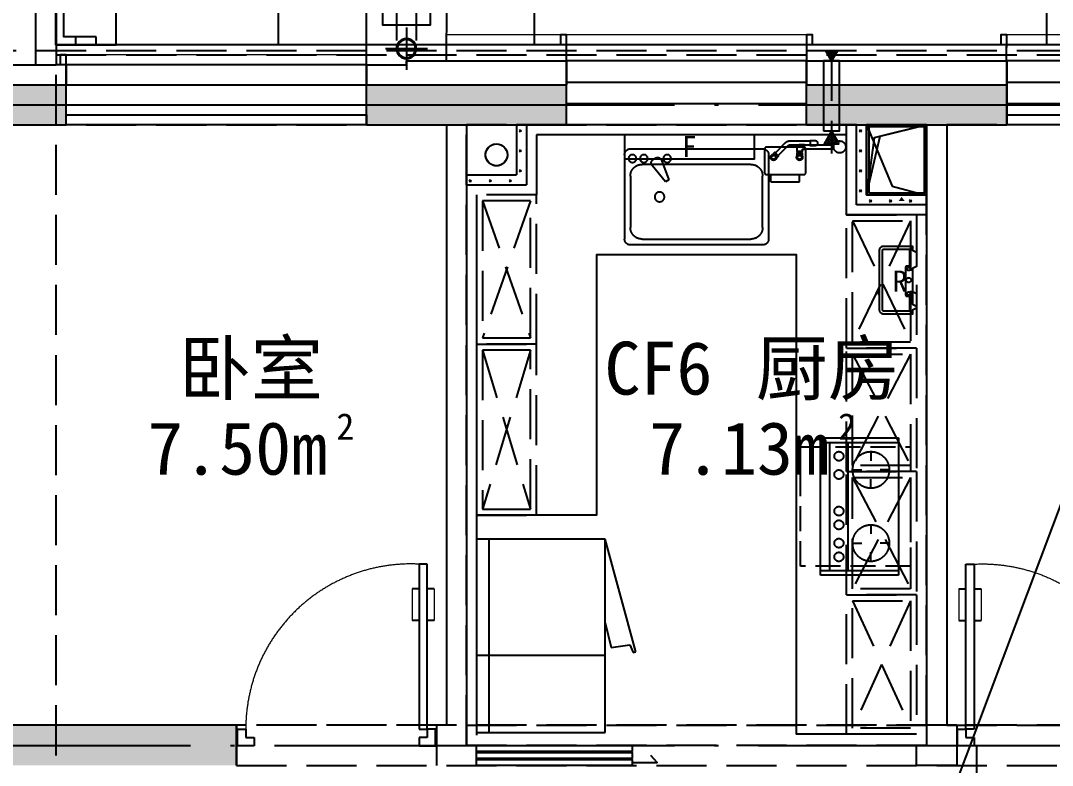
# Model space of a CAD drawing. Extents: x -46233 to 84150, y 109350 to 390860.
# Drawn here: x 20474 to 25631, y 126200 to 129920 of the extents above; entities that cross this region are included whole.
import ezdxf
from ezdxf.xclip import XClip

# ---------------------------------------------------------------- set-up
doc = ezdxf.new("R2010")
doc.units = 0
doc.header["$LTSCALE"] = 1000
doc.header["$MEASUREMENT"] = 0
doc.header["$XCLIPFRAME"] = 0
for name, pattern in [('120-CF-3.1x2.3$0$DASH', [0.35, 0.25, -0.1]), ('120-墙体$0$120-墙体$0$DASH', [0.35, 0.25, -0.1]), ('120-墙体$0$DASH', [0.35, 0.25, -0.1]), ('3#-轴线$1$DOTE', [2.42, 2, -0.2, 0.02, -0.2]), ('DASH', [0.35, 0.25, -0.1])]:
    doc.linetypes.add(name, pattern=pattern)
doc.layers.get('Defpoints').update_dxf_attribs({"color": 4, "linetype": 'DASH'})
for name, color, linetype in [('120-CF-3.1x2.3$0$A-FLOR-SPCL', 225, 'Continuous'), ('120-J-MC$0$A-DOOR', 51, 'Continuous'), ('120-J-MC$0$A-FLOR-HRAL', 71, 'Continuous'), ('120-J-MC$0$A-WALL-CONC', 9, 'Continuous'), ('120-J-MC$0$A-WALL-INSL', 241, 'Continuous'), ('120-墙体$0$110-墙体$0$A-FLOR-UNDR', 177, 'Continuous'), ('120-墙体$0$110-墙体$0$A-FURN-MOVE', 47, 'Continuous'), ('120-墙体$0$120-墙体$0$A-COLU-CONC-HATC', 204, 'Continuous'), ('120-墙体$0$120-墙体$0$A-DOOR', 51, 'Continuous'), ('120-墙体$0$120-墙体$0$A-FURN-MOVE', 47, '120-墙体$0$120-墙体$0$DASH'), ('120-墙体$0$120-墙体$0$A-WALL-BLOK', 131, 'Continuous'), ('120-墙体$0$120-墙体$0$A-WALL-CONC', 9, 'Continuous'), ('120-墙体$0$120-墙体$0$A-WALL-INSL', 241, 'Continuous'), ('120-墙体$0$A-COLU-CONC-HATC', 204, 'Continuous'), ('120-墙体$0$A-FLOR-HRAL', 71, 'Continuous'), ('120-墙体$0$A-FLOR-SPCL', 225, 'Continuous'), ('120-墙体$0$A-FLOR-UNDR', 177, 'Continuous'), ('120-墙体$0$A-WALL-STUD', 133, 'Continuous'), ('120-墙体$0$FF-固定家具(吊柜不落地、到顶)', 30, 'Continuous'), ('120-文字-首$0$A-ANNO-TEXT', 7, 'Continuous'), ('125-北侧门头$0$125-北侧门头$0$A-00-HX-113-wall-01Y$0$HRAL', 31, 'Continuous'), ('125-北侧门头$0$125-北侧门头$0$A-DRAN-SYMB', 243, 'Continuous'), ('125-北侧门头$0$125-北侧门头$0$A-FLOR-UNDR', 177, 'Continuous'), ('125-北侧门头$0$125-北侧门头$0$造甲村-建筑200户型底图$0$A-FURN', 8, 'Continuous'), ('125-核心筒-首层南入$0$A-WALL-INSL', 241, 'Continuous'), ('3#-轴线$1$A-ANNO-DOTE', 10, '3#-轴线$1$DOTE'), ('3#楼首层线脚$0$A-00-HX-113-wall-01Y$0$HRAL', 31, 'Continuous'), ('A-ANNO-NOTE', 3, 'Continuous'), ('A-DRAN-SYMB', 243, 'Continuous'), ('铺装$0$$0$绿化轮廓', 67, 'Continuous')]:
    doc.layers.add(name, color=color, linetype=linetype)
doc.layers.add('120-墙体$0$A-DOOR', color=51, linetype='Continuous', plot=False)
doc.layers.add('3#楼首层线脚$0$A-00-15-4#-PM-TF$0$00-装饰-看', color=46, linetype='Continuous', lineweight=5)
doc.styles.add('120-CF-3.1x2.3$0$地上图例$0$厨、卫01$0$08.60厨卫$0$Standard', font='simhei.ttf')
doc.styles.add('120-文字-首$0$Standard', font='')
doc.styles.get('120-文字-首$0$Standard').set_extended_font_data('SimSun')
pattern_1 = [(45, (16.99, 14.34), (-50, 50), [16, -54.7107]), (135, (128.304, 14.34), (-50, -50), [16, -54.7107])]

# ---------------------------------------------------------------- blocks, each defined once
blk = doc.blocks.new('120-J-MC$0$$TCHSYS$WIN2D')
for p, q in [((-0.5, 0.5), (0.5, 0.5)), ((-0.5, 0.5), (-0.5, -0.5)), ((0.5, 0.5), (0.5, -0.5)), ((0.5, 0.1667), (-0.5, 0.1667)), ((0.5, -0.1667), (-0.5, -0.1667)), ((-0.5, -0.5), (0.5, -0.5))]:
    blk.add_line(p, q)
blk = doc.blocks.new('120-J-MC')
at = {"layer": '120-J-MC$0$A-FLOR-HRAL'}
blk.add_lwpolyline([(-2500, -50), (-700, -50), (-700, -100), (-2500, -100)], close=True, dxfattribs=at)
at = {"layer": '120-J-MC$0$A-WALL-CONC'}
blk.add_line((-2500, -100), (-2500, 100), dxfattribs=at)
at = {"layer": '120-J-MC$0$A-WALL-INSL'}
for points in [[(-5700, 100), (-5700, 200), (-5500, 200), (-5500, 220), (-4700, 220), (-4700, 100)], [(-3500, 100), (-3500, 220), (-2500, 220), (-2500, 100)], [(-7200, 100), (-7200, 200), (-7250, 200)]]:
    blk.add_lwpolyline(points, dxfattribs=at)
at = {"layer": '120-J-MC$0$A-DOOR', "xscale": -1800, "yscale": -320, "zscale": 320}
blk.add_blockref('120-J-MC$0$$TCHSYS$WIN2D', (-1600, 60), dxfattribs=at)
blk = doc.blocks.new('120-J-MC-首层')
at = {"layer": 'Defpoints'}
blk.add_lwpolyline([(-6150, -10950), (-7250, -10950), (-7250, 250), (750, 250), (750, -12150), (-6150, -12150)], close=True, dxfattribs=at)
ref = blk.add_blockref('120-J-MC', (0, 0))
XClip(ref).set_block_clipping_path([(-6170.8192622978, -10950), (-7249.9951632023, -10950), (-7249.9951632023, 250), (750, 250), (750, -12150), (-6170.8192622978, -12150)])
blk = doc.blocks.new('*U147')
at = {"layer": '120-墙体$0$110-墙体$0$A-FLOR-UNDR'}
blk.add_line((0, 40.8), (280.7, 40.8), dxfattribs=at)
at = {"layer": '120-墙体$0$110-墙体$0$A-FURN-MOVE'}
blk.add_lwpolyline([(0, 390.8), (127.1, 84), (290, 40.8)], dxfattribs=at)
blk.add_lwpolyline([(10.6, 51.3), (290, 51.3), (290, 380.8), (10.6, 380.8)], close=True, dxfattribs=at)
blk.add_lwpolyline([(175, 30.8, 0, 30, 0), (175, 10, 30, 30, 0)], format="xyseb", dxfattribs=at)
at = {"layer": '120-墙体$0$FF-固定家具(吊柜不落地、到顶)'}
blk.add_lwpolyline([(0, 390.8), (300, 390.8), (300, 40.8), (0, 40.8)], close=True, dxfattribs=at)
blk = doc.blocks.new('120-CF-3.1x2.3$0$jyr5')
at = {"layer": '120-CF-3.1x2.3$0$A-FLOR-SPCL'}
for p, q in [((745622.7, 32900.4), (745622.7, 33049.9)), ((745642.7, 32900.4), (745642.7, 33049.9)), ((745603.7, 32932.4), (745603.7, 32831.3)), ((745623.7, 32932.4), (745623.7, 32831.3)), ((745662.2, 32887.9), (745655.2, 32887.9)), ((745662.2, 32867.9), (745655.2, 32867.9)), ((745806.7, 32877.9), (745770.7, 32877.9)), ((745806.7, 32733.9), (745806.7, 32877.9)), ((745615.4, 32803.1), (745661.7, 32756.8)), ((745629.5, 32817.2), (745675.9, 32770.9)), ((745806.7, 32733.9), (745770.7, 32733.9))]:
    blk.add_line(p, q, dxfattribs=at)
for points in [[(745600.7, 32954.9, -1), (745626.7, 32954.9), (745626.7, 32932.4), (745600.7, 32932.4)], [(745655.2, 32864.9), (745639.7, 32864.9, -0.414214), (745619.7, 32884.9), (745619.7, 32900.4), (745645.7, 32900.4), (745645.7, 32890.9), (745655.2, 32890.9)], [(745770.7, 32712.9), (745770.7, 32898.9, 0.414214), (745760.7, 32908.9), (745643.7, 32908.9, 0.414214), (745633.7, 32898.9), (745633.7, 32712.9, 0.414214), (745643.7, 32702.9), (745760.7, 32702.9, 0.414214)], [(745684.7, 32890.9, -1), (745684.7, 32864.9), (745662.2, 32864.9), (745662.2, 32890.9)], [(745693.9, 32757.1, -1), (745675.5, 32738.7), (745659.6, 32754.6), (745678, 32773)]]:
    blk.add_lwpolyline(points, format="xyb", close=True, dxfattribs=at)
for centre, radius in [((745632.7, 33078.2), 30), ((745684.7, 32877.9), 15), ((745684.7, 32877.9), 10), ((745684.7, 32747.9), 15), ((745684.7, 32747.9), 10)]:
    blk.add_circle(centre, radius, dxfattribs=at)
for radius in [40, 20]:
    blk.add_arc((745643.7, 32831.3), radius, 180, 225, dxfattribs=at)
blk = doc.blocks.new('120-CF-3.1x2.3$0$分集水器')
at = {"layer": '120-CF-3.1x2.3$0$A-FLOR-SPCL'}
blk.add_lwpolyline([(650, 120), (0, 120), (0, 0), (650, 0)], close=True, dxfattribs=at)
at = {"layer": '120-CF-3.1x2.3$0$A-FLOR-SPCL', "style": '120-CF-3.1x2.3$0$地上图例$0$厨、卫01$0$08.60厨卫$0$Standard'}
blk.add_text('F', height=105.1, dxfattribs=at).set_placement((288.5, 8.9))
blk = doc.blocks.new('120-CF-3.1x2.3$0$A$C7214d1e0')
at = {"layer": '120-CF-3.1x2.3$0$A-FLOR-SPCL'}
for p, q in [((966.4, 797), (0, 797)), ((0, 797), (0, 153.5)), ((384.4, 153.5), (384.4, 797)), ((966.4, 153.5), (966.4, 797)), ((0, 732.8), (384.4, 732.8)), ((384.4, 732.8), (966.4, 732.8)), ((0, 153.5), (966.4, 153.5)), ((403.6, 0), (966.4, 153.5)), ((547.8, 153.5), (425.8, 123.9)), ((425.8, 123.9), (437.9, 30.8)), ((437.9, 30.8), (399.8, 14.3)), ((399.8, 14.3), (403.6, 0))]:
    blk.add_line(p, q, dxfattribs=at)
blk = doc.blocks.new('120-CF-3.1x2.3$0$建-1-2#楼提资底图$0$A-HXD-X1-F1$0$大单盆')
for p, q in [((34861.3, 15124.9), (34861.3, 14703.2)), ((35552.1, 15154.1), (34890.4, 15154.1)), ((35581.3, 15124.9), (35581.3, 14703.2)), ((34949.5, 15076.4), (35493.8, 15076.4)), ((35396.5, 15098.1), (35359.7, 14999.7)), ((35376.5, 14990), (35443.3, 15071.1)), ((35424.4, 15108.1), (35438, 15100.3)), ((34891.2, 14761.5), (34891.2, 15018.1)), ((35552.1, 15018.1), (35552.1, 14761.5)), ((35359.7, 14999.7), (35376.5, 14990)), ((35493.8, 14703.2), (34949.5, 14703.2)), ((34890.4, 14674.1), (35552.1, 14674.1))]:
    blk.add_line(p, q)
for centre, radius in [((35368.1, 15105.5), 19.4), ((35484.7, 15105.5), 19.4), ((35541.7, 15105.5), 19.4), ((35406.1, 14914), 24.3)]:
    blk.add_circle(centre, radius)
for centre, radius, start, end in [((34890.4, 15124.9), 29.1, 90, 180), ((35414.7, 15091.3), 19.4, 60, 159.4623), ((35552.1, 15124.9), 29.1, 0, 90), ((34949.5, 15018.1), 58.3, 90, 180), ((35428.3, 15083.5), 19.4, 320.5377, 60), ((35493.8, 15018.1), 58.3, 0, 90), ((34949.5, 14761.5), 58.3, 180, 270), ((35493.8, 14761.5), 58.3, 270, 0), ((34890.4, 14703.2), 29.1, 180, 270), ((35552.1, 14703.2), 29.1, 270, 0)]:
    blk.add_arc(centre, radius, start, end)
blk = doc.blocks.new('120-CF-3.1x2.3$0$88')
for p, q in [((-662.94, 388.62), (22.86, 388.62)), ((-662.94, 0), (-662.94, 388.62)), ((-640.08, 0), (-640.08, 388.62)), ((0, 0), (0, 388.62)), ((22.86, 388.62), (22.86, 0)), ((-502.92, 342.9), (-502.92, 297.18)), ((-137.16, 342.9), (-137.16, 297.18)), ((-594.36, 251.46), (-548.64, 251.46)), ((-411.48, 251.46), (-457.2, 251.46)), ((-228.6, 251.46), (-182.88, 251.46)), ((-45.72, 251.46), (-91.44, 251.46)), ((-502.92, 160.02), (-502.92, 205.74)), ((-137.16, 160.02), (-137.16, 205.74)), ((0, 137.16), (-640.08, 137.16)), ((22.86, 0), (-662.94, 0)), ((0, 45.72), (-640.08, 45.72))]:
    blk.add_line(p, q)
for centre, radius in [((-502.92, 251.46), 91.44), ((-137.16, 251.46), 91.44), ((-571.5, 91.44), 22.86), ((-480.06, 91.44), 22.86), ((-297.18, 91.44), 22.86), ((-228.6, 91.44), 22.86), ((-137.16, 91.44), 22.86), ((-68.58, 91.44), 22.86)]:
    blk.add_circle(centre, radius)
blk = doc.blocks.new('120-CF-3.1x2.3$0$XU-125-SF$0$$0$XU-(115-120)H(2)$0$A-Kitchen-Water heater-340x190')
at = {"layer": '120-CF-3.1x2.3$0$A-FLOR-SPCL'}
for p, q in [((47.3, -187), (47.3, -185)), ((77.3, -185), (77.3, -187))]:
    blk.add_line(p, q, dxfattribs=at)
for points in [[(57.8, -20), (67.8, 0), (140.8, 0), (150.8, -20), (170.8, -20), (170.8, -165, -0.414214), (150.8, -185), (-149.2, -185, -0.414214), (-169.2, -165), (-169.2, -20), (-149.2, -20), (-139.2, 0), (-66.2, 0), (-56.2, -20)], [(-64.2, -55), (75.8, -55, 0.414214), (80.8, -50), (80.8, -40, -0.414214), (85.8, -35), (155.8, -35), (155.8, -165, -0.414214), (150.8, -170), (-149.2, -170, -0.414214), (-154.2, -165), (-154.2, -35), (-74.2, -35, -0.414214), (-69.2, -40), (-69.2, -50, 0.414214)]]:
    blk.add_lwpolyline(points, format="xyb", close=True, dxfattribs=at)
blk.add_lwpolyline([(57.8, -20), (120.8, -20), (130.8, 0)], dxfattribs=at)
blk.add_lwpolyline([(64.8, -185), (64.8, -199, -0.414214), (63.8, -200), (60.8, -200, -0.414214), (59.8, -199), (59.8, -185)], format="xyb", dxfattribs=at)
for centre, radius in [((-54.2, -40), 8), ((0.8, -40), 12), ((67.8, -40), 8)]:
    blk.add_circle(centre, radius, dxfattribs=at)
for centre, start, end in [((60.9, -171.1), 229.4531, 266.9441), ((63.7, -171.1), 273.0559, 310.5469)]:
    blk.add_arc(centre, 20.9, start, end, dxfattribs=at)
at = {"layer": '120-CF-3.1x2.3$0$A-FLOR-SPCL', "style": '120-CF-3.1x2.3$0$地上图例$0$厨、卫01$0$08.60厨卫$0$Standard'}
blk.add_text('R', height=105.1, rotation=90, dxfattribs=at).set_placement((58.4, -119.4))
blk = doc.blocks.new('120-CF-3.1x2.3')
at = {"layer": '120-CF-3.1x2.3$0$A-FLOR-SPCL'}
for p, q in [((-400, -50), (-1950, -50)), ((-1950, -50), (-1950, -350)), ((-400, -450), (-400, -50)), ((-2250, -350), (-2250, -3050))]:
    blk.add_line(p, q, dxfattribs=at)
at = {"layer": '120-CF-3.1x2.3$0$A-FLOR-SPCL', "linetype": '120-CF-3.1x2.3$0$DASH'}
blk.add_line((-1950, -350), (-2250, -350), dxfattribs=at)
for points in [[(-1950, -350), (-2250, -350), (-2250, -1095), (-1950, -1095)], [(-1980, -380), (-2220, -380), (-2220, -1065), (-1980, -1065)], [(-400, -450), (-50, -450), (-50, -1115.9), (-400, -1115.9)], [(-370, -480), (-80, -480), (-80, -1085.9), (-370, -1085.9)], [(-1950, -1095), (-2250, -1095), (-2250, -1950), (-1950, -1950)], [(-1980, -1125), (-2220, -1125), (-2220, -1920), (-1980, -1920)], [(-400, -1115.9), (-50, -1115.9), (-50, -1731.8), (-400, -1731.8)], [(-370, -1145.9), (-80, -1145.9), (-80, -1701.8), (-370, -1701.8)], [(-400, -1731.8), (-50, -1731.8), (-50, -2347.7), (-400, -2347.7)], [(-370, -1761.8), (-80, -1761.8), (-80, -2317.7), (-370, -2317.7)], [(-400, -2347.7), (-50, -2347.7), (-50, -3045), (-400, -3045)], [(-370, -2377.7), (-80, -2377.7), (-80, -3015), (-370, -3015)]]:
    blk.add_lwpolyline(points, close=True, dxfattribs=at)
for points in [[(-2220, -380), (-1980, -1065)], [(-1980, -380), (-2220, -1065)], [(-80, -480), (-370, -1085.9)], [(-370, -480), (-80, -1085.9)], [(-2220, -1125), (-1980, -1920)], [(-1980, -1125), (-2220, -1920)], [(-80, -1145.9), (-370, -1701.8)], [(-370, -1145.9), (-80, -1701.8)], [(-80, -1761.8), (-370, -2317.7)], [(-370, -1761.8), (-80, -2317.7)], [(-80, -2377.7), (-370, -3015)], [(-370, -2377.7), (-80, -3015)]]:
    blk.add_lwpolyline(points, dxfattribs=at)
at = {"layer": '120-CF-3.1x2.3$0$A-FLOR-SPCL'}
blk.add_lwpolyline([(-50, -3045), (-650, -3045), (-650, -650), (-1650, -650), (-1650, -1950), (-2250, -1950)], dxfattribs=at)
at = {"layer": '120-CF-3.1x2.3$0$A-FLOR-SPCL', "linetype": '120-CF-3.1x2.3$0$DASH', "ltscale": 0.5}
blk.add_lwpolyline([(-80, -1609.5), (-80, -2204.5), (-630, -2204.5), (-630, -1609.5)], close=True, dxfattribs=at)
at = {"layer": 'Defpoints'}
blk.add_lwpolyline([(-2300, 0), (0, 0), (0, -3100), (-2300, -3100)], close=True, dxfattribs=at)
blk.add_blockref('120-CF-3.1x2.3$0$分集水器', (-1510, -170))
at = {"layer": '120-CF-3.1x2.3$0$A-FLOR-SPCL'}
for name, p, rotation in [('120-CF-3.1x2.3$0$jyr5', (-33512.8, 745522.2), 270), ('120-CF-3.1x2.3$0$XU-125-SF$0$$0$XU-(115-120)H(2)$0$A-Kitchen-Water heater-340x190', (-50, -774.8), 270), ('120-CF-3.1x2.3$0$88', (-530, -2227), 270), ('120-CF-3.1x2.3$0$A$C7214d1e0', (-1453, -3036.4), 90)]:
    blk.add_blockref(name, p, dxfattribs=dict(at, rotation=rotation))
at = {"layer": '120-CF-3.1x2.3$0$A-FLOR-SPCL', "extrusion": (0, 0, -1), "zscale": -1}
blk.add_blockref('120-CF-3.1x2.3$0$建-1-2#楼提资底图$0$A-HXD-X1-F1$0$大单盆', (-34071.3, -15274.1), dxfattribs=at)
blk = doc.blocks.new('120-墙体$0$A$C738E77EC')
at = {"layer": '120-墙体$0$A-DOOR'}
for points in [[(-777.5, 70), (0, 70), (0, 100), (-777.5, 100)], [(-777.5, 35), (0, 35), (0, 65), (-777.5, 65)], [(-777.5, 0), (0, 0), (0, 30), (-777.5, 30)]]:
    blk.add_lwpolyline(points, close=True, dxfattribs=at)
blk.add_lwpolyline([(-777.5, 15), (-902.5, 15), (-871.9, 50)], dxfattribs=at)
blk = doc.blocks.new('120-墙体$0$A$C58701B68')
at = {"layer": '120-墙体$0$A-FLOR-SPCL'}
h = blk.add_hatch(dxfattribs=at)
h.set_pattern_fill('ANSI37', color=256, scale=75, angle=180, style=0)
h.set_pattern_definition([(225, (-1337723.929, -290666.487), (6.629126075, -6.62912607), []), (315, (-1337723.929, -290666.487), (6.62912607, 6.629126075), [])])
h.paths.add_polyline_path([(37.5, 415), (0, 350), (-37.5, 415)])
h = blk.add_hatch(dxfattribs=at)
h.set_pattern_fill('ANSI37', color=256, scale=75, angle=180, style=0)
h.set_pattern_definition([(225, (-1337723.929, -290791.149), (6.629126075, -6.62912607), []), (315, (-1337723.929, -290791.149), (6.62912607, 6.629126075), [])])
h.paths.add_polyline_path([(37.5, -65), (0, 0), (-37.5, -65)])
at = {"layer": '120-墙体$0$A-FLOR-SPCL', "linetype": '120-墙体$0$DASH'}
blk.add_line((0, 498.1), (0, -112.5), dxfattribs=at)
at = {"layer": '120-墙体$0$A-FLOR-SPCL'}
for points in [[(37.5, 415), (0, 350), (-37.5, 415)], [(-40, 0), (40, 0), (40, 350), (-40, 350)], [(37.5, -65), (0, 0), (-37.5, -65)]]:
    blk.add_lwpolyline(points, close=True, dxfattribs=at)
blk = doc.blocks.new('120-墙体$0$120-墙体$0$$TCHSYS$WIN2D')
for p, q in [((-0.5, 0.5), (0.5, 0.5)), ((-0.5, 0.5), (-0.5, -0.5)), ((0.5, 0.5), (0.5, -0.5)), ((0.5, 0.1667), (-0.5, 0.1667)), ((0.5, -0.1667), (-0.5, -0.1667)), ((-0.5, -0.5), (0.5, -0.5))]:
    blk.add_line(p, q)
blk = doc.blocks.new('120-墙体$0$120-墙体$0$$DorLib2D$00000009')
for p, q in [((0.4129, 0.9053), (0.4129, 0.0807)), ((0.4541, 0.9053), (0.4129, 0.9053)), ((0.4541, 0.0807), (0.4541, 0.9053)), ((0.4129, 0.7822), (0.378, 0.7822)), ((0.489, 0.7822), (0.4541, 0.7822)), ((0.4129, 0.6235), (0.378, 0.6235)), ((0.489, 0.6235), (0.4541, 0.6235)), ((-0.4941, 0.0807), (-0.4529, 0.0807)), ((-0.4941, -0.0018), (-0.4941, 0.0807)), ((-0.4529, 0.0807), (-0.4529, 0.0395)), ((0.4129, 0.0807), (0.4541, 0.0807)), ((0.4953, 0.0807), (0.4541, 0.0807)), ((0.4541, 0.0807), (0.4541, 0.0395)), ((0.4953, -0.0018), (0.4953, 0.0807)), ((-0.4529, 0.0395), (-0.4117, 0.0395)), ((-0.4117, 0.0395), (-0.4117, -0.0018)), ((0.4541, 0.0395), (0.4129, 0.0395)), ((0.4129, 0.0395), (0.4129, -0.0018)), ((-0.4941, -0.0018), (-0.4941, -0.0018)), ((-0.4117, -0.0018), (-0.4941, -0.0018)), ((0.4129, -0.0018), (0.4953, -0.0018)), ((0.4953, -0.0018), (0.4953, -0.0018))]:
    blk.add_line(p, q)
at = {"lineweight": 13}
for p, q in [((0.378, 0.7822), (0.378, 0.6235)), ((0.489, 0.7822), (0.489, 0.6235))]:
    blk.add_line(p, q, dxfattribs=at)
blk.add_arc((0.3716, 0.0817), 0.8246, 87.134, 180.0717, dxfattribs=at)
blk = doc.blocks.new('120-墙体')
at = {"layer": '120-墙体$0$120-墙体$0$A-COLU-CONC-HATC'}
for points in [[(-7800, 100), (-7800, -100), (-7200, -100), (-7200, 100)], [(-5700, 100), (-5700, -100), (-5250, -100), (-5250, 100)], [(-5250, 100), (-5250, -100), (-4700, -100), (-4700, 100)], [(-3500, 100), (-3500, -100), (-2850, -100), (-2850, 100)], [(-2850, 100), (-2850, -100), (-2500, -100), (-2500, 100)], [(-6950, -3300), (-6950, -3100), (-7800, -3100), (-7800, -3300)], [(-6950, -3300), (-6350, -3300), (-6350, -3100), (-6950, -3100)]]:
    blk.add_hatch(color=256, dxfattribs=at).paths.add_polyline_path(points)
at = {"layer": '120-墙体$0$A-COLU-CONC-HATC'}
h = blk.add_hatch(dxfattribs=at)
h.set_pattern_fill('石膏板', color=256, scale=20, style=0)
h.set_pattern_definition(pattern_1)
h.paths.add_polyline_path([(-4950, -100), (-4950, -350), (-4900, -400), (-4900, -100)])
h = blk.add_hatch(dxfattribs=at)
h.set_pattern_fill('石膏板', color=256, scale=20, style=0)
h.set_pattern_definition(pattern_1)
h.paths.add_polyline_path([(-3250, -500), (-3200, -450), (-3200, -100), (-3250, -100)])
h = blk.add_hatch(dxfattribs=at)
h.set_pattern_fill('石膏板', color=256, scale=20, style=0)
h.set_pattern_definition(pattern_1)
h.paths.add_polyline_path([(-5200, -400), (-4900, -400), (-4950, -350), (-5200, -350)])
h = blk.add_hatch(dxfattribs=at)
h.set_pattern_fill('石膏板', color=256, scale=20, style=0)
h.set_pattern_definition(pattern_1)
h.paths.add_polyline_path([(-2900, -450), (-3200, -450), (-3250, -500), (-2900, -500)])
at = {"layer": '120-墙体$0$120-墙体$0$A-FURN-MOVE'}
blk.add_circle((-5050, -250), 55, dxfattribs=at)
at = {"layer": '120-墙体$0$120-墙体$0$A-WALL-BLOK'}
for p, q in [((-5300, -100), (-5300, -3100)), ((-5200, -100), (-5200, -3200)), ((-2900, -100), (-2900, -3200)), ((-2800, -100), (-2800, -3100)), ((-5300, -3100), (-5350, -3100)), ((-2750, -3100), (-2800, -3100)), ((-5150, -3200), (-5200, -3200)), ((-5150, -3300), (-5150, -3200)), ((-2900, -3200), (-2950, -3200)), ((-2950, -3300), (-2950, -3200)), ((-2850, -3300), (-2950, -3300)), ((-2750, -3300), (-2850, -3300))]:
    blk.add_line(p, q, dxfattribs=at)
at = {"layer": '120-墙体$0$120-墙体$0$A-WALL-CONC'}
for p, q in [((-7800, 100), (-7200, 100)), ((-7200, -100), (-7200, 100)), ((-5700, -100), (-5700, 100)), ((-5700, 100), (-5250, 100)), ((-5250, 100), (-4700, 100)), ((-4700, -100), (-4700, 100)), ((-3500, -100), (-3500, 100)), ((-3500, 100), (-2850, 100)), ((-2850, 100), (-2500, 100)), ((-2500, 100), (-2500, -100)), ((-7800, -100), (-7200, -100)), ((-5700, -100), (-5250, -100)), ((-5250, -100), (-4700, -100)), ((-3500, -100), (-2850, -100)), ((-2850, -100), (-2500, -100)), ((-6950, -3100), (-7800, -3100)), ((-6350, -3100), (-6950, -3100)), ((-6350, -3300), (-6350, -3100)), ((-5350, -3100), (-5350, -3300)), ((-2750, -3100), (-2750, -3300))]:
    blk.add_line(p, q, dxfattribs=at)
at = {"layer": '120-墙体$0$120-墙体$0$A-WALL-INSL'}
for p, q in [((-4700, 220), (-4700, 100)), ((-3500, 220), (-3500, 100)), ((-7200, 200), (-7200, 100)), ((-5700, 200), (-5700, 100))]:
    blk.add_line(p, q, dxfattribs=at)
blk.add_lwpolyline([(-7200, 100), (-7200, 200), (-7250, 200)], dxfattribs=at)
at = {"layer": '120-墙体$0$A-FLOR-HRAL'}
blk.add_lwpolyline([(-7200, -50), (-5700, -50), (-5700, -100), (-7200, -100)], close=True, dxfattribs=at)
at = {"layer": '120-墙体$0$A-FLOR-UNDR'}
blk.add_lwpolyline([(-2900, -550), (-3300, -550), (-3300, -100), (-2900, -100)], close=True, dxfattribs=at)
blk.add_lwpolyline([(-2900, -100), (-3161.6, -164.3), (-3200, -450)], dxfattribs=at)
at = {"layer": '120-墙体$0$A-WALL-STUD'}
for p, q in [((-4950, -100), (-4950, -350)), ((-4900, -100), (-4950, -100)), ((-4900, -100), (-4900, -400)), ((-3250, -500), (-3250, -100)), ((-3250, -100), (-3200, -100)), ((-3200, -450), (-3200, -100)), ((-5200, -350), (-4950, -350)), ((-5200, -350), (-5200, -400)), ((-5200, -400), (-4900, -400)), ((-2900, -450), (-3200, -450)), ((-2900, -500), (-2900, -450)), ((-2900, -500), (-3250, -500))]:
    blk.add_line(p, q, dxfattribs=at)
at = {"layer": 'Defpoints'}
blk.add_lwpolyline([(-6350, -3300), (-1750, -3300), (-1750, -3100), (-6350, -3100)], close=True, dxfattribs=at)
for name, p in [('120-墙体$0$A$C58701B68', (-3375, -130)), ('120-CF-3.1x2.3', (-2900, -100))]:
    blk.add_blockref(name, p)
at = {"xscale": -1}
blk.add_blockref('120-墙体$0$A$C738E77EC', (-5150, -3300), dxfattribs=at)
at = {"layer": '120-墙体$0$120-墙体$0$A-DOOR'}
for p, xscale, yscale, zscale in [((-4100, 60), -1200, -320, 320), ((-6450, 50), -1500, -300, 300)]:
    blk.add_blockref('120-墙体$0$120-墙体$0$$TCHSYS$WIN2D', p, dxfattribs=dict(at, xscale=xscale, yscale=yscale, zscale=zscale))
at = {"layer": '120-墙体$0$120-墙体$0$A-DOOR', "yscale": -1000, "zscale": 200, "rotation": 180}
for p, xscale in [((-5850, -3200), -1000), ((-2250, -3200), 1000)]:
    blk.add_blockref('120-墙体$0$120-墙体$0$$DorLib2D$00000009', p, dxfattribs=dict(at, xscale=xscale))
at = {"layer": '120-墙体$0$FF-固定家具(吊柜不落地、到顶)'}
blk.add_blockref('*U147', (-3200, -490.8), dxfattribs=at)
blk = doc.blocks.new('120-墙体-首层')
at = {"layer": 'Defpoints'}
blk.add_lwpolyline([(-9600, -10995), (-9600, -11250), (750, -11250), (750, -4850), (250, -4850), (250, 270), (-7850, 270), (-7850, -3350), (-6800, -3350), (-6800, -6400), (-6500, -6400), (-6500, -10995)], close=True, dxfattribs=at)
ref = blk.add_blockref('120-墙体', (0, 0))
XClip(ref).set_block_clipping_path([(-9600, -10995), (-9600, -11250), (750, -11250), (750, -4850), (250, -4850), (250, 270), (-7850, 270), (-7850, -3350), (-6800, -3350), (-6800, -6400), (-6500, -6400), (-6500, -10995)])
blk = doc.blocks.new('125-北侧门头$0$125-北侧门头$0$DDDA$C0A4D4CDB')
at = {"color": 0}
for p, q in [((193.3, 556.5), (117.4, 469)), ((193.3, 556.5), (269.2, 469)), ((117.4, 469), (166.5, 480.6)), ((166.5, 480.6), (166.5, 426.2)), ((220.1, 480.6), (220.1, 426.2)), ((269.2, 469), (220.1, 480.6)), ((166.5, 426.2), (193.3, 459.5)), ((220.1, 426.2), (193.3, 459.5)), ((0, 0), (0, 370)), ((0, 370), (995, 370)), ((75.1, 408.7), (311.5, 408.7)), ((995, 370), (995, 0)), ((995, 57.2), (1037.4, 57.2)), ((1037.4, 57.2), (1037.4, 20.2)), ((995, 0), (0, 0)), ((1037.4, 20.2), (995, 20.2))]:
    blk.add_line(p, q, dxfattribs=at)
for centre, start_param, end_param in [((75.1, 370), 0.785398, 2.356194), ((311.5, 370), 5.497787, 7.068583)]:
    blk.add_ellipse(centre, major_axis=(27.3, 27.3), ratio=1, start_param=start_param, end_param=end_param, dxfattribs=at)
blk = doc.blocks.new('125-北侧门头')
at = {"layer": '125-北侧门头$0$125-北侧门头$0$A-DRAN-SYMB'}
h = blk.add_hatch(dxfattribs=at)
h.set_pattern_fill('ANSI31', color=256, scale=5, angle=270, style=0)
h.set_pattern_definition([(315, (-58418.732, -6432.753), (5.6126601, 5.6126601), [])])
edge = h.paths.add_edge_path()
edge.add_arc((3900, -1850), 25, 0, 360)
at = {"layer": '125-北侧门头$0$125-北侧门头$0$A-00-HX-113-wall-01Y$0$HRAL'}
for points in [[(4150, 2300), (4150, 2320), (-300, 2320), (-300, 2300)], [(2400, 300), (2400, 500), (2380, 500), (2350, 350), (2350, 300)], [(3920, 400), (3910, 400), (3910, 380), (3880, 380), (3880, 400), (3870, 400), (3870, 350), (3820, 350), (3820, 400), (3810, 400), (3810, 380), (3780, 380), (3780, 400), (3770, 400), (3770, 350), (3720, 350), (3720, 400), (3710, 400), (3710, 380), (3680, 380), (3680, 400), (3670, 400), (3670, 350), (3620, 350), (3620, 400), (3610, 400), (3610, 380), (3580, 380), (3580, 400), (3570, 400), (3570, 350), (3520, 350), (3520, 400), (3510, 400), (3510, 380), (3480, 380), (3480, 400), (3470, 400), (3470, 350), (2850, 350), (2850, 400), (2840, 400), (2840, 380), (2810, 380), (2810, 400), (2800, 400), (2800, 350), (2750, 350), (2750, 400), (2740, 400), (2740, 380), (2710, 380), (2710, 400), (2700, 400), (2700, 350), (2650, 350), (2650, 400), (2640, 400), (2640, 380), (2610, 380), (2610, 400), (2600, 400), (2600, 350), (2550, 350), (2550, 400), (2540, 400), (2540, 380), (2510, 380), (2510, 400), (2500, 400), (2500, 350), (2450, 350), (2450, 400), (2440, 400), (2440, 380), (2410, 380), (2410, 400), (2400, 400)], [(-200, 300), (-300, 300), (-300, -1800)], [(-200.7, 300), (450, 300), (450, 200), (-200.7, 200)], [(-200.7, 300), (-200.7, 200)], [(4048.5, -100), (4148.7, -100), (4148.7, 300), (2350, 300), (2350, 200), (4048.5, 200), (4048.5, 200), (4048.5, -100)], [(4148.7, -100), (4148.7, -1650)], [(2999.3, -1750), (4048.5, -1750), (4048.5, -2050), (4148.7, -2050), (4148.7, -1650), (2999.3, -1650)], [(-450, -1850), (-450, -1850), (-450, -1830), (-300, -1800), (-300, -1800)], [(-450, -1850), (-450, -1860), (-430, -1860), (-430, -1890), (-450, -1890), (-450, -1900), (-400, -1900), (-400, -1950), (-450, -1950), (-450, -1960), (-430, -1960), (-430, -1990), (-450, -1990), (-450, -2000), (-400, -2000), (-400, -2050), (-450, -2050)], [(-450, -2050), (-450, -2060), (-430, -2060), (-430, -2090), (-450, -2090), (-450, -2100), (-400, -2100), (-400, -2150), (-450, -2150), (-450, -2160), (-430, -2160), (-430, -2190), (-450, -2190), (-450, -2200), (-400, -2200), (-400, -2250), (-450, -2250), (-450, -2260), (-430, -2260), (-430, -2290), (-450, -2290), (-450, -2300), (-400, -2300), (-400, -2350), (-450, -2350), (-450, -2360), (-430, -2360), (-430, -2390), (-450, -2390), (-450, -2400), (-400, -2400), (-400, -2450), (-450, -2450), (-450, -2460), (-430, -2460), (-430, -2490), (-450, -2490), (-450, -2500), (-400, -2500), (-400, -2550), (-450, -2550)], [(4148.7, -2050), (4148.7, -3100)], [(-450, -2550), (-450, -2560), (-430, -2560), (-430, -2590), (-450, -2590), (-450, -2600), (-400, -2600), (-400, -2650), (-450, -2650), (-450, -2660), (-430, -2660), (-430, -2690), (-450, -2690), (-450, -2700), (-400, -2700), (-400, -2750), (-450, -2750), (-450, -2760), (-430, -2760), (-430, -2790), (-450, -2790), (-450, -2800)], [(-450, -2800), (-400, -2800), (-400, -3400)], [(4048.5, -3400), (4048.5, -3100), (4148.7, -3100), (4148.7, -3400)]]:
    blk.add_lwpolyline(points, dxfattribs=at)
for points in [[(-300, 2300), (4150, 2300), (4150, 300), (-300, 300)], [(4148.7, -180), (4148.7, -150), (4098.7, -150), (4098.6, -180)], [(4148.7, -280), (4148.7, -250), (4098.7, -250), (4098.6, -280)], [(4148.7, -380), (4148.7, -350), (4098.7, -350), (4098.6, -380)], [(4148.7, -480), (4148.7, -450), (4098.7, -450), (4098.6, -480)], [(4148.7, -580), (4148.7, -550), (4098.7, -550), (4098.6, -580)], [(4148.7, -680), (4148.7, -650), (4098.7, -650), (4098.6, -680)], [(4148.7, -780), (4148.7, -750), (4098.7, -750), (4098.6, -780)], [(4148.7, -880), (4148.7, -850), (4098.7, -850), (4098.6, -880)], [(4148.7, -980), (4148.7, -950), (4098.7, -950), (4098.6, -980)], [(4148.7, -1080), (4148.7, -1050), (4098.7, -1050), (4098.6, -1080)], [(4148.7, -1180), (4148.7, -1150), (4098.7, -1150), (4098.6, -1180)], [(4148.7, -1280), (4148.7, -1250), (4098.7, -1250), (4098.6, -1280)], [(4148.7, -1380), (4148.7, -1350), (4098.7, -1350), (4098.6, -1380)], [(4148.7, -1480), (4148.7, -1450), (4098.7, -1450), (4098.6, -1480)], [(4148.7, -1580), (4148.7, -1550), (4098.7, -1550), (4098.6, -1580)], [(4148.7, -2130), (4148.7, -2100), (4098.7, -2100), (4098.6, -2130)], [(4148.7, -2230), (4148.7, -2200), (4098.7, -2200), (4098.6, -2230)], [(4148.7, -2330), (4148.7, -2300), (4098.7, -2300), (4098.6, -2330)], [(4148.7, -2430), (4148.7, -2400), (4098.7, -2400), (4098.6, -2430)], [(4148.7, -2530), (4148.7, -2500), (4098.7, -2500), (4098.6, -2530)], [(4148.7, -2630), (4148.7, -2600), (4098.7, -2600), (4098.6, -2630)], [(4148.7, -2730), (4148.7, -2700), (4098.7, -2700), (4098.6, -2730)], [(4148.7, -2830), (4148.7, -2800), (4098.7, -2800), (4098.6, -2830)], [(4148.7, -2930), (4148.7, -2900), (4098.7, -2900), (4098.6, -2930)], [(4148.7, -3030), (4148.7, -3000), (4098.7, -3000), (4098.6, -3030)]]:
    blk.add_lwpolyline(points, close=True, dxfattribs=at)
at = {"layer": '125-北侧门头$0$125-北侧门头$0$A-00-HX-113-wall-01Y$0$HRAL', "elevation": 0}
for points in [[(4150, 300), (4150, 600), (4120, 600), (4120, 500), (3980, 500), (3980, 600), (3950, 600), (3950, 300), (3920, 300)], [(3950, 450), (3920, 450), (3920, 300)]]:
    blk.add_lwpolyline(points, dxfattribs=at)
at = {"layer": '125-北侧门头$0$125-北侧门头$0$A-DRAN-SYMB'}
blk.add_circle((3900, -1850), 25, dxfattribs=at)
at = {"layer": '125-北侧门头$0$125-北侧门头$0$A-FLOR-UNDR'}
for points in [[(3000, -1650), (4048.5, -1650), (4048.5, 200), (3000, 200)], [(3000, -1650), (3748.5, -1650), (3748.5, -100), (3000, -100)]]:
    blk.add_lwpolyline(points, close=True, dxfattribs=at)
blk.add_lwpolyline([(2999.3, -1950), (3252.2, -329.7), (3748.5, -100)], dxfattribs=at)
at = {"layer": '125-北侧门头$0$125-北侧门头$0$造甲村-建筑200户型底图$0$A-FURN', "ltscale": 0.1, "extrusion": (0, 0, -1), "xscale": -1, "zscale": -1, "rotation": 90}
blk.add_blockref('125-北侧门头$0$125-北侧门头$0$DDDA$C0A4D4CDB', (-3329.7, -1858.4), dxfattribs=at)
blk = doc.blocks.new('125-核心筒-首层南入')
at = {"layer": '125-核心筒-首层南入$0$A-WALL-INSL'}
blk.add_lwpolyline([(600, 10800), (600, 10900), (1250, 10900), (1250, 7900), (1450, 7900), (1450, 7300), (2400, 7300)], dxfattribs=at)
blk.add_blockref('125-北侧门头', (-1750, 10700))
blk = doc.blocks.new('120-文字-首')
at = {"layer": 'Defpoints'}
for points in [[(1850, 7000), (4350, 7000), (4350, 4000), (1850, 4000)], [(4450, 4000), (6750, 4000), (6750, 7000), (4450, 7000)], [(6850, 4000), (9550, 4000), (9550, 7000), (6850, 7000)]]:
    blk.add_lwpolyline(points, close=True, dxfattribs=at)
at = {"layer": '120-文字-首$0$A-ANNO-TEXT', "style": '120-文字-首$0$Standard'}
for s, p in [('卧室', (3012.1, 5652.2)), ('厨房', (5895.9, 5652.2)), ('CF6', (5139.8, 5652.2))]:
    blk.add_text(s, height=264.35, dxfattribs=at).set_placement(p)
at = {"layer": 'Defpoints', "style": '120-文字-首$0$Standard'}
for s, height, p in [('2', 132.2, (3799.6, 5427.2)), ('2', 132.2, (6307.6, 5427.2)), ('7.50m', 264.35, (2854.5, 5252.2)), ('7.13m', 264.35, (5362.5, 5252.2))]:
    blk.add_text(s, height=height, dxfattribs=at).set_placement(p)
blk = doc.blocks.new('3#-1F')
for name, p in [('125-核心筒-首层南入', (10450, -7100)), ('120-墙体-首层', (20100, 0)), ('120-文字-首', (10450, -7100))]:
    blk.add_blockref(name, p)
blk = doc.blocks.new('3#-轴线')
at = {"layer": '3#-轴线$1$A-ANNO-DOTE'}
for points in [[(-3000, 0), (45757.3, 0)], [(-3000, -3200), (45757.3, -3200)], [(17450, -16100), (17450, -3200)]]:
    blk.add_lwpolyline(points, dxfattribs=at)
blk = doc.blocks.new('3#楼首层线脚')
at = {"layer": '3#楼首层线脚$0$A-00-15-4#-PM-TF$0$00-装饰-看', "color": 251}
for points in [[(4920.7, 7449.9), (4349.3, 7449.9)], [(4920.7, 7449.9), (4349.3, 7449.9)], [(6150.7, 7450), (4950.7, 7449.9)], [(6150.7, 7450), (4950.7, 7449.9)], [(8950.7, 7450.1), (7150, 7450)], [(8950.7, 7450.1), (7150, 7450)], [(3949.3, 7350), (2450, 7349.9)], [(3949.3, 7350), (2450, 7349.9)]]:
    blk.add_lwpolyline(points, dxfattribs=at)
at = {"layer": '3#楼首层线脚$0$A-00-HX-113-wall-01Y$0$HRAL'}
for points in [[(3950, 7300), (3950, 7600), (4030, 7600), (4030, 7500), (4270, 7500), (4270, 7600), (4350, 7600), (4349.3, 7320)], [(4950, 7320), (4950.7, 7449.9), (4920.7, 7449.9), (4920.7, 7399.9), (4349.5, 7401.3)], [(7148.7, 7340.2), (7150, 7450), (7120, 7450), (7120, 7400), (6180, 7400), (6180, 7450), (6150, 7450), (6148.7, 7340.2)], [(7149.3, 7320.1), (7150, 7450), (7120, 7450), (7120, 7400), (6180, 7400), (6180, 7450), (6150, 7450), (6149.3, 7320.1)], [(2450, 7300), (2450, 7350), (2420, 7350), (2420, 7300)], [(2450, 7300), (2450, 7350), (2420, 7350), (2420, 7300)]]:
    blk.add_lwpolyline(points, dxfattribs=at)
blk = doc.blocks.new('铺装')
at = {"layer": '铺装$0$$0$绿化轮廓'}
h = blk.add_hatch(dxfattribs=at)
h.set_pattern_fill('拼花地砖03', color=252, scale=800)
h.set_pattern_definition([(0, (0, 0), (3840, 1280), [5120, -1280]), (90, (0, -1280), (-1280, 3840), [5120, -1280])])
h.paths.add_polyline_path([(525334049.6, 299513380), (525329600.9, 299513380), (525329600.9, 299507760), (525313498.3, 299507760), (525313499, 299513380), (525309050.3, 299513380), (525309049.6, 299509259.8), (525308899.6, 299509230), (525308899.6, 299509159.9), (525300450.4, 299509159.9), (525300450.4, 299507759.9), (525300429.6, 299507759.9), (525300429.6, 299507560.9), (525297899.6, 299507560.9), (525297899.6, 299510560), (525305649.6, 299510560), (525305649.6, 299513380), (525314849.6, 299513380), (525314849.7, 299510660.9), (525328249.7, 299510660.9), (525328249.6, 299513380), (525337449.6, 299513380), (525337449.6, 299510760.9), (525345949.6, 299510760.9), (525345949.6, 299509159.9), (525334199.6, 299509159.9), (525334199.6, 299509230), (525334049.6, 299509260)])
at = {"layer": '铺装$0$$0$绿化轮廓', "color": 252}
blk.add_lwpolyline([(525329600.9, 299507760), (525313498.3, 299507760), (525313499, 299513380), (525309050.3, 299513380), (525309049.6, 299509259.8), (525308899.6, 299509230), (525308899.6, 299509159.9), (525300450.4, 299509159.9), (525300450.4, 299507759.9), (525300429.6, 299507759.9), (525300429.6, 299507560.9), (525297899.6, 299507560.9), (525297899.6, 299510560), (525305649.6, 299510560), (525305649.6, 299513380), (525314849.6, 299513380), (525314849.7, 299510660.9), (525328249.7, 299510660.9)], dxfattribs=at)
blk = doc.blocks.new('gtvt')
blk.add_blockref('铺装', (-525300649.6, -299507460))
blk = doc.blocks.new('YSG-T')
at = {"layer": 'A-DRAN-SYMB', "color": 1}
for p, q in [((0, 105), (0, -105)), ((-105, 0), (105, 0))]:
    blk.add_line(p, q, dxfattribs=at)
for radius in [50, 45]:
    blk.add_circle((0, 0), radius, dxfattribs=at)
blk = doc.blocks.new('VFDCV DF')
at = {"xscale": -1}
blk.add_blockref('YSG-T', (4150, 7380.4), dxfattribs=at)
blk = doc.blocks.new('gtgfrtg')
at = {"layer": 'A-DRAN-SYMB'}
for p, q in [((100, 360), (100, 400)), ((200, 360), (200, 400)), ((100, 0), (100, 40)), ((200, 0), (200, 40))]:
    blk.add_line(p, q, dxfattribs=at)
for points in [[(0, 0), (300, 0), (300, 400), (0, 400)], [(200, 0), (0, 0), (0, 400), (200, 400)], [(200, 40), (40, 40), (40, 360), (200, 360)]]:
    blk.add_lwpolyline(points, dxfattribs=at)
blk = doc.blocks.new('vgftvgf')
at = {"layer": 'A-DRAN-SYMB', "color": 1, "linetype": 'DASH'}
for points in [[(4100, 7670.4), (4100, 7420.4)], [(4200, 7420.4), (4200, 7670.4)]]:
    blk.add_lwpolyline(points, dxfattribs=at)
for name, p in [('gtgfrtg', (2398.5, 7399)), ('VFDCV DF', (0, 0))]:
    blk.add_blockref(name, p)
blk = doc.blocks.new('VGTRGF')
blk.add_lwpolyline([(16900, -450), (17200, -450), (17200, -100), (16900, -100)], close=True)
blk.add_lwpolyline([(16900, -450), (16968.2, -157), (17200, -100)])
blk.add_circle((15050, -250), 55)

msp = doc.modelspace()

# ---------------------------------------------------------------- linework, layer by layer
at = {"layer": 'A-ANNO-NOTE', "color": 1}
msp.add_line((24087.5, 123284.8), (27474.9, 132295.1), dxfattribs=at)

# ---------------------------------------------------------------- block references
ref = msp.add_blockref('gtvt', (7802.7, 129500))
XClip(ref).set_block_clipping_path([(-5302.6810596018, -19100.0000000173), (50797.3189403982, 9599.9999999827)])
for name, p in [('3#-1F', (7802.7, 129500)), ('3#-轴线', (7802.7, 129500)), ('vgftvgf', (18252.7, 122400)), ('3#楼首层线脚', (18252.7, 122400)), ('120-J-MC-首层', (27902.7, 129500)), ('VGTRGF', (7802.7, 129500))]:
    msp.add_blockref(name, p)

doc.saveas('drawing.dxf')
